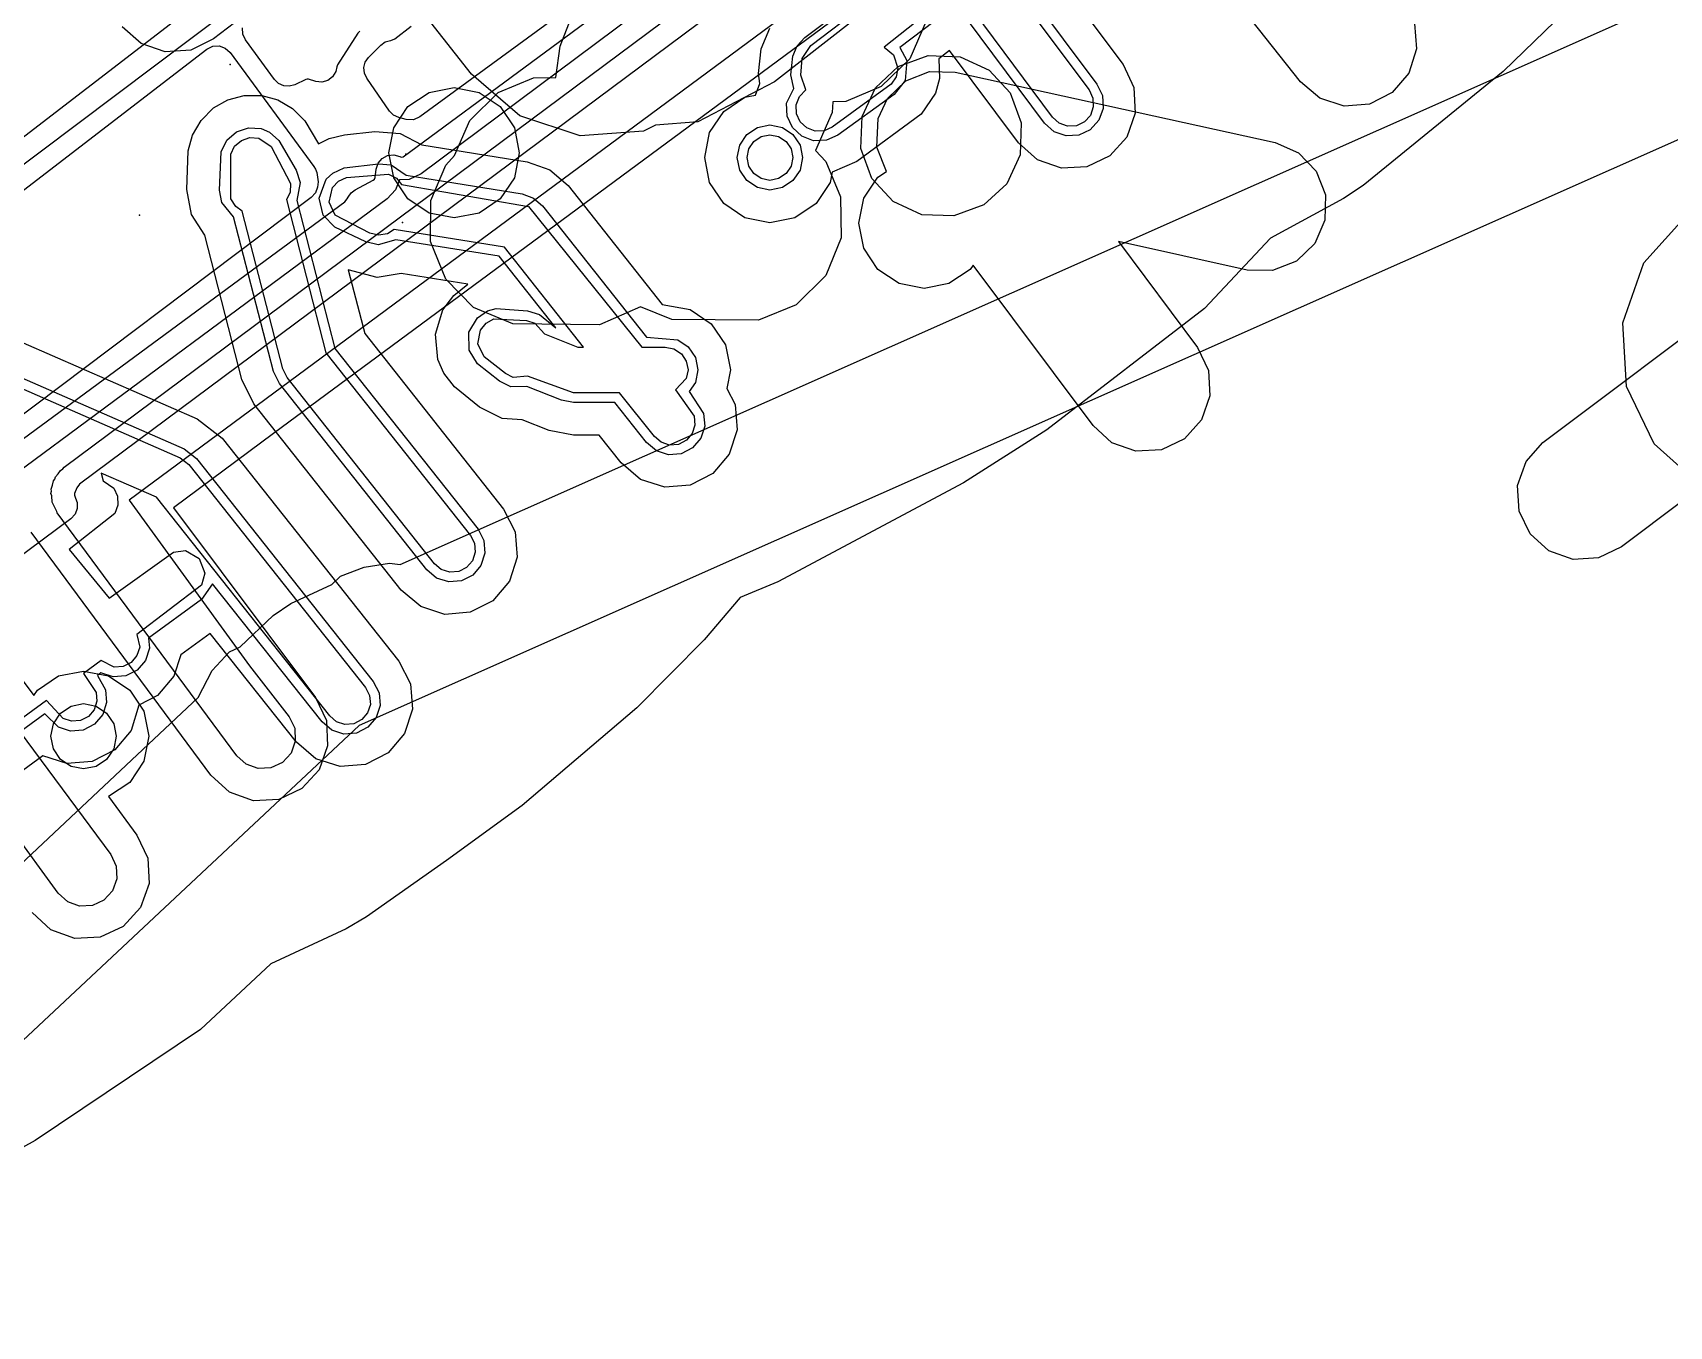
# Model space of a CAD drawing. Header units: metres. Extents: x 8738 to 9560, y -8972 to -7699.
# Drawn here: x 9030.6 to 9080.8, y -8148.6 to -8108.9 of the extents above; entities that cross this region are included whole.
import ezdxf

# ---------------------------------------------------------------- set-up
doc = ezdxf.new("R2010")
doc.units = ezdxf.units.M
for name, color, linetype in [('AI_GREENING_EXCLUSIONS', 1, 'Continuous'), ('AI_GREENING_LAWN', 82, 'Continuous'), ('AI_GREENING_REJECTED', 6, 'Continuous')]:
    doc.layers.add(name, color=color, linetype=linetype)

msp = doc.modelspace()

# ---------------------------------------------------------------- linework, layer by layer
at = {"layer": 'AI_GREENING_EXCLUSIONS'}
for points in [[(9065.544, -8099.608), (9033.561, -8123.274), (9037.248, -8128.348), (9038.467, -8129.91), (9038.634, -8130.263), (9038.653, -8130.653), (9038.522, -8131.02), (9038.26, -8131.309), (9037.907, -8131.476), (9037.518, -8131.496), (9037.15, -8131.364), (9036.861, -8131.102), (9031.357, -8123.657), (9031.345, -8123.62), (9031.198, -8123.328), (9031.185, -8123.132), (9031.162, -8123.064), (9031.175, -8122.997), (9031.171, -8122.932), (9031.212, -8122.813), (9031.238, -8122.681), (9031.278, -8122.622), (9031.3, -8122.557), (9031.383, -8122.464), (9031.455, -8122.357), (9031.527, -8122.304), (9031.565, -8122.261), (9077.201, -8088.284)], [(9020.873, -8143.225), (9035.678, -8129.322), (9036.104, -8128.494), (9036.633, -8127.92), (9036.963, -8127.767), (9037.975, -8126.806), (9038.51, -8126.441), (9039.774, -8125.854), (9040.036, -8125.603), (9040.764, -8125.321), (9041.535, -8125.203), (9041.871, -8125.239), (9086.861, -8105.247), (9047.138, -8090.189), (9046.893, -8090.373), (9046.71, -8090.644), (9045.859, -8091.153), (9020.617, -8110.161)], [(9020.873, -8143.225), (9035.678, -8129.322), (9036.104, -8128.494), (9036.633, -8127.92), (9036.963, -8127.767), (9037.975, -8126.806), (9038.51, -8126.441), (9039.774, -8125.854), (9040.036, -8125.603), (9040.764, -8125.321), (9041.535, -8125.203), (9041.871, -8125.239), (9086.861, -8105.247), (9047.138, -8090.189), (9046.893, -8090.373), (9046.71, -8090.644), (9045.859, -8091.153), (9020.617, -8110.161)], [(9062.797, -8098.127), (9042.506, -8113.271), (9042.142, -8113.441), (9041.841, -8113.452), (9041.726, -8113.758), (9041.469, -8114.037), (9029.291, -8123.045)], [(9066.145, -8100.408), (9037.984, -8121.222), (9034.916, -8123.507), (9039.27, -8129.314), (9039.604, -8130.02), (9039.642, -8130.799), (9039.38, -8131.534), (9038.856, -8132.112), (9038.151, -8132.446), (9037.371, -8132.485), (9036.636, -8132.222), (9036.058, -8131.698), (9030.553, -8124.251)], [(9094.149, -8104.208), (9116.398, -8123.271), (9117.251, -8123.848), (9117.437, -8124.161), (9118.497, -8125.069), (9118.979, -8125.683), (9119.189, -8126.434), (9119.096, -8127.209), (9118.714, -8127.889), (9118.1, -8128.372), (9117.349, -8128.582), (9116.574, -8128.489), (9115.894, -8128.107), (9114.836, -8127.2), (9114.499, -8127.065), (9113.796, -8126.309), (9091.774, -8107.441), (9040.612, -8130.176), (9020.945, -8148.593)], [(9094.149, -8104.208), (9116.398, -8123.271), (9117.251, -8123.848), (9117.437, -8124.161), (9118.497, -8125.069), (9118.979, -8125.683), (9119.189, -8126.434), (9119.096, -8127.209), (9118.714, -8127.889), (9118.1, -8128.372), (9117.349, -8128.582), (9116.574, -8128.489), (9115.894, -8128.107), (9114.836, -8127.2), (9114.499, -8127.065), (9113.796, -8126.309), (9091.774, -8107.441), (9040.612, -8130.176), (9020.945, -8148.593)], [(9072.957, -8108.656), (9073.02, -8109.434), (9072.78, -8110.177), (9072.275, -8110.771), (9071.58, -8111.127), (9070.802, -8111.189), (9070.06, -8110.95), (9069.465, -8110.444), (9064.505, -8104.178)], [(9060.602, -8104.779), (9053.342, -8110.447), (9050.987, -8111.677), (9049.694, -8111.772), (9049.328, -8111.957), (9047.382, -8112.101), (9045.53, -8111.489), (9044.052, -8110.215), (9042.698, -8108.481)], [(9040.866, -8105.518), (9036.147, -8109.129), (9035.446, -8109.474), (9034.668, -8109.524), (9033.929, -8109.272), (9033.343, -8108.756)], [(9060.975, -8105.836), (9064.023, -8109.919), (9064.359, -8110.623), (9064.4, -8111.402), (9064.139, -8112.138), (9063.617, -8112.718), (9062.913, -8113.054), (9062.133, -8113.094), (9061.398, -8112.834), (9060.818, -8112.312), (9058.709, -8109.487), (9058.377, -8109.74), (9058.398, -8110.344), (9058.271, -8110.789), (9057.837, -8111.438), (9055.869, -8112.888), (9055.111, -8113.213), (9055.048, -8113.531), (9054.614, -8114.18), (9053.965, -8114.614), (9053.2, -8114.766), (9052.435, -8114.614), (9051.786, -8114.18), (9051.352, -8113.531), (9051.2, -8112.766), (9051.352, -8112.001), (9051.786, -8111.352), (9052.435, -8110.918), (9052.76, -8110.854), (9052.894, -8110.495), (9052.846, -8110.186), (9052.927, -8109.434), (9053.196, -8108.799)], [(9024.554, -8116.561), (9037.39, -8106.69)], [(9079.485, -8106.428), (9075.679, -8110.129), (9071.382, -8113.621), (9070.784, -8114.02), (9068.547, -8115.239), (9066.523, -8117.39), (9061.684, -8121.113), (9059.133, -8122.74), (9053.447, -8125.776), (9052.283, -8126.253), (9051.18, -8127.547), (9049.125, -8129.631), (9045.609, -8132.633), (9043.283, -8134.318), (9040.836, -8136.045), (9040.214, -8136.405), (9037.904, -8137.478), (9035.746, -8139.494), (9030.677, -8142.899), (9028.027, -8144.359)], [(9058.612, -8108.306), (9057.183, -8109.39), (9057.397, -8109.794), (9057.347, -8110.407), (9057.008, -8110.835), (9055.285, -8112.076), (9054.93, -8112.238), (9054.54, -8112.252), (9054.174, -8112.116), (9053.889, -8111.85), (9053.727, -8111.495), (9053.713, -8111.105), (9053.929, -8110.654), (9053.929, -8110.654), (9053.845, -8110.229), (9053.901, -8109.66), (9054.036, -8109.343), (9054.27, -8109.09), (9057.403, -8106.713)], [(9059.912, -8106.586), (9062.981, -8110.696), (9063.099, -8110.943), (9063.113, -8111.216), (9063.022, -8111.473), (9062.839, -8111.676), (9062.593, -8111.794), (9062.32, -8111.808), (9062.063, -8111.717), (9061.86, -8111.534), (9058.567, -8107.09)], [(9060.158, -8106.413), (9063.222, -8110.517), (9063.39, -8110.869), (9063.41, -8111.259), (9063.28, -8111.626), (9063.019, -8111.916), (9062.667, -8112.084), (9062.277, -8112.105), (9061.909, -8111.974), (9061.619, -8111.713), (9058.863, -8108.022)], [(9058.611, -8107.862), (9056.698, -8109.382), (9056.992, -8109.614), (9057.123, -8110.024), (9057.07, -8110.292), (9056.918, -8110.519), (9055.109, -8111.833), (9054.861, -8111.946), (9054.588, -8111.956), (9054.332, -8111.86), (9054.132, -8111.674), (9054.019, -8111.426), (9054.009, -8111.153), (9054.009, -8111.153), (9054.105, -8110.897), (9054.297, -8110.693), (9054.145, -8110.241), (9054.193, -8109.728), (9054.452, -8109.329), (9057.584, -8106.952)], [(9057.989, -8108.588), (9057.491, -8109.739), (9056.613, -8110.594), (9055.53, -8111.047), (9055.129, -8111.064), (9055.112, -8111.391), (9054.6, -8112.555), (9054.911, -8112.885), (9055.364, -8113.968), (9055.379, -8115.225), (9054.911, -8116.379), (9054.005, -8117.285), (9052.852, -8117.752), (9050.196, -8117.73), (9049.23, -8117.342), (9047.977, -8117.89), (9045.322, -8117.868), (9044.111, -8117.362), (9043.262, -8116.495), (9042.795, -8115.341), (9042.809, -8114.084), (9043.262, -8113), (9043.534, -8112.709), (9044.002, -8111.627), (9044.869, -8110.778), (9044.869, -8110.778), (9045.952, -8110.325), (9046.641, -8110.311), (9046.768, -8109.355), (9047.108, -8108.48)], [(9081.753, -8122.841), (9080.299, -8121.54), (9079.454, -8119.781), (9079.346, -8117.834), (9079.992, -8115.993), (9081.293, -8114.539)], [(9084.97, -8120.443), (9079.299, -8124.704), (9078.596, -8125.042), (9077.817, -8125.085), (9077.08, -8124.826), (9076.499, -8124.306), (9076.161, -8123.603), (9076.118, -8122.824), (9076.376, -8122.087), (9076.896, -8121.506), (9082.907, -8116.99)], [(9030.315, -8118.448), (9035.643, -8120.777), (9036.411, -8121.368), (9041.824, -8128.207), (9042.18, -8128.902), (9042.243, -8129.679), (9042.003, -8130.422), (9041.498, -8131.016), (9040.803, -8131.372), (9040.025, -8131.435), (9039.283, -8131.195), (9038.688, -8130.69), (9036.046, -8127.352), (9035.146, -8128.01), (9034.933, -8128.668), (9034.428, -8129.262), (9033.861, -8129.553), (9033.623, -8130.327), (9033.118, -8130.922), (9032.423, -8131.278), (9031.645, -8131.34), (9030.912, -8131.104), (9027.04, -8133.933)], [(9029.616, -8119.234), (9035.243, -8121.693), (9035.627, -8121.989), (9041.04, -8128.828), (9041.218, -8129.175), (9041.25, -8129.564), (9041.13, -8129.935), (9040.877, -8130.232), (9040.53, -8130.41), (9040.141, -8130.442), (9039.769, -8130.322), (9039.472, -8130.069), (9036.117, -8125.831), (9035.772, -8126.313), (9034.154, -8127.496), (9034.18, -8127.81), (9034.06, -8128.181), (9033.807, -8128.478), (9033.46, -8128.656), (9033.071, -8128.688), (9032.694, -8128.563), (9032.587, -8128.641), (9032.838, -8129.08), (9032.87, -8129.469), (9032.75, -8129.841), (9032.75, -8129.841), (9032.497, -8130.138), (9032.15, -8130.316), (9031.761, -8130.347), (9031.39, -8130.227), (9030.971, -8129.822), (9025.627, -8133.727)], [(9029.402, -8119.468), (9035.123, -8121.968), (9035.391, -8122.175), (9040.805, -8129.014), (9040.93, -8129.257), (9040.952, -8129.529), (9040.868, -8129.789), (9040.691, -8129.997), (9040.448, -8130.122), (9040.175, -8130.144), (9039.916, -8130.06), (9039.707, -8129.883), (9034.402, -8123.181), (9032.706, -8122.44), (9032.762, -8122.675), (9033.086, -8122.902), (9033.202, -8123.149), (9033.215, -8123.422), (9033.123, -8123.679), (9031.718, -8124.785), (9032.951, -8126.269), (9034.914, -8124.859), (9035.29, -8124.814), (9035.707, -8125.056), (9035.882, -8125.506), (9035.78, -8125.87), (9033.799, -8127.384), (9033.882, -8127.775), (9033.798, -8128.035), (9033.621, -8128.243), (9033.378, -8128.368), (9033.105, -8128.39), (9032.703, -8128.185), (9032.703, -8128.185), (9032.159, -8128.582), (9032.55, -8129.162), (9032.572, -8129.435), (9032.488, -8129.694), (9032.311, -8129.903), (9032.068, -8130.027), (9031.796, -8130.049), (9031.536, -8129.965), (9031.028, -8129.409), (9025.45, -8133.485)], [(9028.187, -8125.981), (9030.637, -8129.259), (9030.748, -8129.093), (9031.397, -8128.659), (9032.162, -8128.507), (9032.927, -8128.659), (9033.576, -8129.093), (9034.01, -8129.742), (9034.162, -8130.507), (9034.01, -8131.272), (9033.576, -8131.921), (9032.925, -8132.355), (9033.799, -8133.537), (9034.131, -8134.243), (9034.168, -8135.023), (9033.904, -8135.757), (9033.379, -8136.334), (9032.673, -8136.667), (9031.893, -8136.704), (9031.159, -8136.44), (9030.582, -8135.914)], [(9027.394, -8126.591), (9032.994, -8134.132), (9033.161, -8134.485), (9033.179, -8134.874), (9033.047, -8135.241), (9032.784, -8135.53), (9032.431, -8135.696), (9032.042, -8135.715), (9031.675, -8135.583), (9031.386, -8135.32), (9027.049, -8129.367)]]:
    msp.add_lwpolyline(points, dxfattribs=at)
for points in [[(9058.05, -8109.638), (9059.036, -8109.677), (9059.918, -8110.086), (9060.565, -8110.785), (9060.906, -8111.702), (9060.867, -8112.688), (9060.458, -8113.57), (9059.759, -8114.217), (9058.842, -8114.558), (9057.856, -8114.519), (9056.974, -8114.11), (9056.327, -8113.411), (9055.986, -8112.494), (9056.025, -8111.508), (9056.434, -8110.626), (9057.133, -8109.979), (9058.05, -8109.638)], [(9058.689, -8116.63), (9057.924, -8116.782), (9057.159, -8116.63), (9056.51, -8116.196), (9056.076, -8115.547), (9055.924, -8114.782), (9056.076, -8114.017), (9056.51, -8113.368), (9056.769, -8113.195), (9056.477, -8112.448), (9056.516, -8111.572), (9056.806, -8110.953), (9057.369, -8110.413), (9058.096, -8110.129), (9058.876, -8110.145), (9068.69, -8112.307), (9069.404, -8112.621), (9069.945, -8113.184), (9070.228, -8113.911), (9070.212, -8114.691), (9069.899, -8115.406), (9069.336, -8115.946), (9068.609, -8116.23), (9067.829, -8116.214), (9063.884, -8115.344), (9066.309, -8118.592), (9066.645, -8119.297), (9066.685, -8120.076), (9066.425, -8120.811), (9065.903, -8121.391), (9065.198, -8121.727), (9064.419, -8121.768), (9063.683, -8121.507), (9063.103, -8120.985), (9059.428, -8116.062), (9059.338, -8116.196), (9058.689, -8116.63)], [(9045.366, -8111.854), (9045.518, -8112.619), (9045.366, -8113.384), (9044.932, -8114.033), (9044.283, -8114.467), (9043.518, -8114.619), (9042.753, -8114.467), (9042.104, -8114.033), (9041.67, -8113.384), (9041.518, -8112.619), (9041.67, -8111.854), (9042.104, -8111.205), (9042.753, -8110.771), (9043.518, -8110.619), (9044.283, -8110.771), (9044.932, -8111.205), (9045.366, -8111.854)], [(9044.995, -8120.761), (9044.296, -8120.414), (9043.527, -8119.8), (9043.207, -8119.381), (9043.026, -8118.962), (9042.951, -8118.185), (9043.179, -8117.439), (9043.507, -8116.991), (9043.943, -8116.653), (9041.9, -8116.325), (9041.157, -8116.443), (9040.277, -8116.207), (9040.78, -8118.164), (9045.037, -8123.542), (9045.393, -8124.236), (9045.456, -8125.014), (9045.216, -8125.757), (9044.71, -8126.351), (9044.016, -8126.707), (9043.238, -8126.77), (9042.495, -8126.53), (9041.901, -8126.024), (9037.381, -8120.314), (9037.012, -8119.571), (9035.874, -8115.144), (9035.468, -8114.511), (9035.33, -8113.742), (9035.368, -8112.566), (9035.5, -8112.082), (9035.762, -8111.628), (9036.147, -8111.248), (9036.583, -8110.999), (9037.089, -8110.864), (9037.629, -8110.867), (9038.113, -8110.999), (9038.567, -8111.261), (9038.947, -8111.646), (9039.368, -8112.346), (9039.689, -8112.18), (9040.162, -8112.067), (9041.09, -8111.964), (9041.867, -8112.03), (9042.535, -8112.375), (9045.762, -8112.895), (9046.456, -8113.144), (9047.013, -8113.628), (9049.9, -8117.275), (9050.755, -8117.428), (9051.404, -8117.861), (9051.838, -8118.51), (9051.99, -8119.275), (9051.877, -8119.843), (9052.13, -8120.338), (9052.193, -8121.116), (9051.954, -8121.859), (9051.448, -8122.453), (9050.753, -8122.809), (9049.975, -8122.871), (9049.233, -8122.632), (9048.638, -8122.126), (9047.965, -8121.275), (9047.177, -8121.275), (9046.438, -8121.134), (9045.605, -8120.802), (9044.995, -8120.761)], [(9052.493, -8113.473), (9052.276, -8113.149), (9052.2, -8112.766), (9052.276, -8112.383), (9052.493, -8112.059), (9052.817, -8111.842), (9053.2, -8111.766), (9053.583, -8111.842), (9053.907, -8112.059), (9054.124, -8112.383), (9054.2, -8112.766), (9054.124, -8113.149), (9053.907, -8113.473), (9053.583, -8113.69), (9053.2, -8113.766), (9052.817, -8113.69), (9052.493, -8113.473)], [(9037.857, -8111.986), (9038.147, -8112.246), (9038.681, -8113.157), (9038.806, -8113.527), (9038.698, -8114.082), (9039.865, -8118.618), (9044.253, -8124.162), (9044.431, -8124.51), (9044.462, -8124.899), (9044.342, -8125.27), (9044.09, -8125.567), (9043.742, -8125.745), (9043.353, -8125.776), (9042.982, -8125.656), (9042.685, -8125.404), (9038.165, -8119.694), (9037.98, -8119.322), (9036.761, -8114.58), (9036.399, -8114.146), (9036.33, -8113.762), (9036.382, -8112.587), (9036.555, -8112.237), (9036.849, -8111.98), (9037.218, -8111.855), (9037.608, -8111.881), (9037.857, -8111.986)], [(9038.508, -8113.566), (9038.49, -8113.838), (9038.382, -8114.057), (9039.59, -8118.755), (9044.018, -8124.349), (9044.142, -8124.592), (9044.164, -8124.864), (9044.08, -8125.124), (9043.903, -8125.332), (9043.66, -8125.456), (9043.388, -8125.478), (9043.128, -8125.394), (9042.92, -8125.217), (9038.4, -8119.507), (9038.271, -8119.247), (9037.026, -8114.406), (9036.826, -8114.266), (9036.678, -8114.036), (9036.672, -8112.665), (9036.793, -8112.42), (9036.999, -8112.24), (9037.257, -8112.153), (9037.53, -8112.171), (9037.908, -8112.427), (9038.508, -8113.566)], [(9052.705, -8113.261), (9052.553, -8113.034), (9052.5, -8112.766), (9052.553, -8112.498), (9052.705, -8112.271), (9052.932, -8112.119), (9053.2, -8112.066), (9053.468, -8112.119), (9053.695, -8112.271), (9053.847, -8112.498), (9053.9, -8112.766), (9053.847, -8113.034), (9053.695, -8113.261), (9053.468, -8113.413), (9053.2, -8113.466), (9052.932, -8113.413), (9052.705, -8113.261)], [(9045.754, -8119.785), (9045.256, -8119.795), (9044.907, -8119.622), (9044.234, -8119.093), (9043.984, -8118.674), (9043.976, -8118.124), (9044.234, -8117.678), (9044.546, -8117.467), (9044.813, -8117.394), (9045.766, -8117.464), (9046.139, -8117.578), (9046.634, -8117.983), (9044.902, -8115.795), (9041.738, -8115.286), (9041.195, -8115.444), (9040.816, -8115.354), (9039.859, -8114.906), (9039.508, -8114.538), (9039.385, -8114.017), (9039.603, -8113.431), (9039.798, -8113.245), (9040.153, -8113.082), (9041.201, -8112.957), (9041.59, -8112.99), (9042.055, -8113.311), (9045.603, -8113.882), (9045.95, -8114.007), (9046.229, -8114.248), (9049.416, -8118.275), (9050.373, -8118.352), (9050.697, -8118.568), (9050.914, -8118.893), (9050.99, -8119.275), (9050.914, -8119.658), (9050.729, -8119.934), (9051.168, -8120.611), (9051.2, -8121), (9051.08, -8121.372), (9050.827, -8121.669), (9050.48, -8121.847), (9050.091, -8121.878), (9049.72, -8121.758), (9049.422, -8121.506), (9048.449, -8120.275), (9047.177, -8120.275), (9046.808, -8120.205), (9045.754, -8119.785)], [(9045.335, -8119.506), (9045.09, -8119.384), (9044.446, -8118.88), (9044.247, -8118.475), (9044.325, -8118.054), (9044.498, -8117.843), (9044.739, -8117.715), (9045.736, -8117.762), (9045.997, -8117.842), (9046.289, -8118.168), (9047.312, -8118.575), (9047.486, -8118.575), (9045.065, -8115.517), (9041.684, -8114.973), (9041.476, -8115.101), (9041.206, -8115.144), (9040.941, -8115.081), (9039.871, -8114.531), (9039.688, -8114.133), (9039.788, -8113.688), (9039.974, -8113.488), (9040.222, -8113.374), (9041.507, -8113.279), (9041.749, -8113.404), (9041.907, -8113.591), (9045.799, -8114.265), (9049.271, -8118.575), (9049.99, -8118.575), (9050.258, -8118.629), (9050.485, -8118.78), (9050.637, -8119.008), (9050.69, -8119.275), (9050.637, -8119.543), (9050.31, -8119.887), (9050.88, -8120.693), (9050.902, -8120.966), (9050.818, -8121.226), (9050.641, -8121.434), (9050.398, -8121.558), (9050.126, -8121.58), (9049.866, -8121.496), (9049.658, -8121.319), (9048.594, -8119.975), (9047.177, -8119.975), (9045.771, -8119.469), (9045.335, -8119.506)], [(9032.162, -8131.507), (9031.779, -8131.431), (9031.455, -8131.214), (9031.238, -8130.89), (9031.162, -8130.507), (9031.238, -8130.124), (9031.455, -8129.8), (9031.779, -8129.583), (9032.162, -8129.507), (9032.545, -8129.583), (9032.869, -8129.8), (9033.086, -8130.124), (9033.162, -8130.507), (9033.086, -8130.89), (9032.869, -8131.214), (9032.545, -8131.431), (9032.162, -8131.507)]]:
    msp.add_lwpolyline(points, close=True, dxfattribs=at)
at = {"layer": 'AI_GREENING_LAWN'}
for points in [[(9077.852, -8088.672), (9032.04, -8122.781), (9031.958, -8122.889), (9031.889, -8123.067), (9031.882, -8123.121), (9031.915, -8123.213), (9031.967, -8123.337), (9031.969, -8123.525), (9031.902, -8123.701), (9031.775, -8123.84), (9027.408, -8127.082)], [(9043.731, -8102.883), (9008.478, -8129.407)], [(9027.052, -8123.777), (9040.169, -8114.128), (9040.245, -8114.035), (9040.269, -8113.985), (9040.36, -8113.853), (9040.488, -8113.757), (9041.041, -8113.465), (9041.083, -8113.428), (9041.102, -8113.376), (9041.133, -8113.123), (9041.192, -8112.941), (9041.315, -8112.795), (9041.483, -8112.705), (9041.673, -8112.685), (9041.857, -8112.738), (9041.877, -8112.748), (9041.917, -8112.76), (9041.955, -8112.742), (9049.829, -8106.932)], [(9047.742, -8107.653), (9042.473, -8111.52), (9042.273, -8111.607), (9042.054, -8111.601), (9041.824, -8111.543), (9041.661, -8111.469), (9041.535, -8111.342), (9040.84, -8110.335), (9040.768, -8110.179), (9040.753, -8110.007), (9040.798, -8109.84), (9040.897, -8109.699), (9041.273, -8109.321), (9041.409, -8109.224), (9041.569, -8109.177), (9041.584, -8109.175), (9041.705, -8109.125), (9042.201, -8108.742)], [(9040.631, -8108.892), (9040.569, -8108.958), (9039.943, -8109.929), (9039.92, -8109.988), (9039.892, -8110.134), (9039.795, -8110.291), (9039.646, -8110.402), (9039.468, -8110.452), (9039.283, -8110.432), (9039.059, -8110.365), (9039.015, -8110.361), (9038.973, -8110.372), (9038.635, -8110.533), (9038.469, -8110.579), (9038.297, -8110.566), (9038.14, -8110.495), (9038.017, -8110.376), (9037.129, -8109.162), (9037.047, -8108.986), (9037.038, -8108.792)], [(9025.932, -8117.141), (9035.943, -8109.442), (9036.121, -8109.355), (9036.318, -8109.344), (9036.505, -8109.409), (9036.651, -8109.543), (9039.222, -8113.042), (9039.273, -8113.128), (9039.317, -8113.224), (9039.358, -8113.508), (9039.333, -8113.67), (9039.268, -8113.851), (9039.268, -8113.851), (9039.139, -8113.995), (9029.143, -8121.509)]]:
    msp.add_lwpolyline(points, dxfattribs=at)
at = {"layer": 'AI_GREENING_REJECTED'}
for p in [(9036.66, -8109.91), (9042.04, -8112.66), (9033.88, -8114.53), (9041.94, -8114.76)]:
    msp.add_point(p, dxfattribs=at)

doc.saveas('drawing.dxf')
